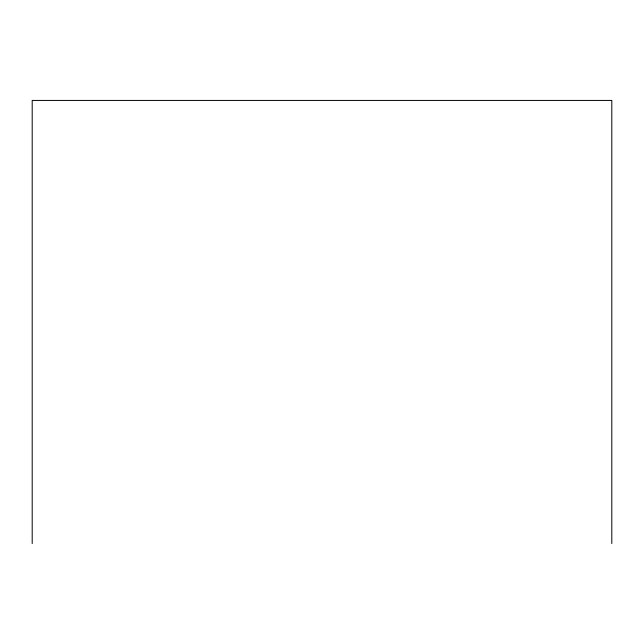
<?xml version="1.0" encoding="UTF-8"?>
<svg xmlns="http://www.w3.org/2000/svg" width="644" height="644" viewBox="0 0 644 644"><rect width="100%" height="100%" fill="white"/><g stroke="black" fill="none" stroke-linecap="round" stroke-linejoin="round"><path stroke-width="0.97" d="M611.8 543.568L611.8 100.432L32.2 100.432L32.2 543.568"/></g></svg>
